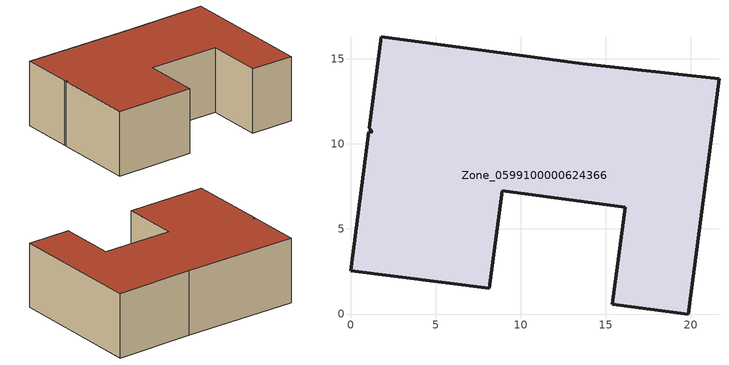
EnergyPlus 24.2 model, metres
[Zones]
Zone_0599100000624366
 floor ground (C_G): 8.92,7.26 8.15,1.52 0,2.56 1.08,10.71 1.27,10.7 1.11,10.95 1.82,16.29 13.64,14.71 21.66,13.83 19.85,0 15.4,0.58 16.16,6.29 z0
 wall outside (C_F): 13.64,14.71 1.82,16.29 1.11,10.95 1.27,10.7 1.08,10.71 0,2.56 8.15,1.52 8.92,7.26 16.16,6.29 15.4,0.58 19.85,0 21.66,13.83 13.64,14.71 z0:6.59
 roof outside (C_R): 1.11,10.95 1.27,10.7 1.08,10.71 0,2.56 8.15,1.52 8.92,7.26 16.16,6.29 15.4,0.58 19.85,0 21.66,13.83 13.64,14.71 1.82,16.29 z6.59
[BUILDING]
Pand.0599100000624366: North Axis=0; Terrain=City; Loads Convergence Tolerance Value=0.04; Temperature Convergence Tolerance Value=0.4; Solar Distribution=FullExterior; Maximum Number of Warmup Days=25; Minimum Number of Warmup Days=1
[Site:Location]
Rotterdam.The.Hague.AP_ZH_NLD Design_Conditions: Latitude=51.96; Longitude=4.45; Time Zone=1; Elevation=-4.5
[SITE:GROUNDTEMPERATURE:BUILDINGSURFACE]
18, 18, 18, 18, 18, 18, 18, 18, 18, 18, 18, 18
[MATERIAL] Thermal Absorptance=0.9; Solar Absorptance=0.7; Visible Absorptance=0.7
Name | Roughness | Thickness | Conductivity | Density | Specific Heat
G.TC.1946 | MediumSmooth | 0.15 | 1 | 540 | 1210
F.TC.1946 | Rough | 0.3 | 0.857143 | 1920 | 840
R.TC.1946 | MediumRough | 0.2 | 0.909091 | 1500 | 1000
[CONSTRUCTION]
C_G: G.TC.1946
C_F: F.TC.1946
C_R: R.TC.1946
[ZONE]
Zone_0599100000624366: Type=1; Multiplier=1; Ceiling Height=Autocalculate; Volume=Autocalculate; Floor Area=autocalculate; Part of Total Floor Area=Yes
[ZONEINFILTRATION:DESIGNFLOWRATE]
Infil_Zone_0599100000624366: Zone or ZoneList or Space or SpaceList=Zone_0599100000624366; Schedule=AlwaysOn; Design Flow Rate Calculation Method=Flow/Area; Flow Rate per Floor Area=0.003; Constant Term Coefficient=1; Temperature Term Coefficient=0; Velocity Term Coefficient=0; Velocity Squared Term Coefficient=0
[HVACTEMPLATE:ZONE:IDEALLOADSAIRSYSTEM]
Zone_0599100000624366: Maximum Heating Supply Air Temperature=50; Minimum Cooling Supply Air Temperature=13; Maximum Heating Supply Air Humidity Ratio=0.0156; Minimum Cooling Supply Air Humidity Ratio=0.0077; Heating Limit=NoLimit; Cooling Limit=NoLimit; Dehumidification Control Type=ConstantSensibleHeatRatio; Cooling Sensible Heat Ratio=0.7; Dehumidification Setpoint=60; Humidification Control Type=None; Humidification Setpoint=30; Outdoor Air Method=None; Outdoor Air Flow Rate per Person=0.00944; Outdoor Air Flow Rate per Zone Floor Area=0; Outdoor Air Flow Rate per Zone=0; Demand Controlled Ventilation Type=None; Outdoor Air Economizer Type=NoEconomizer; Heat Recovery Type=None; Sensible Heat Recovery Effectiveness=0.7; Latent Heat Recovery Effectiveness=0.65
[ZONECONTROL:THERMOSTAT]
ThermostatControl_Zone_0599100000624366: Zone or ZoneList=Zone_0599100000624366; Control Type Schedule=DualSetpointControlType; Control 1=Thermostat_Zone_0599100000624366; Temperature Difference Between Cutout And Setpoint=0
[THERMOSTATSETPOINT:DUALSETPOINT]
Thermostat_Zone_0599100000624366: Heating Setpoint Temperature Schedule=HeatingSetpoint_Zone_0599100000624366; Cooling Setpoint Temperature Schedule=CoolingSetpoint_Zone_0599100000624366
[SCHEDULE:COMPACT]
HeatingSetpoint_Zone_0599100000624366: Through: 12/31, For: AllDays, Until: 24:00, 21
CoolingSetpoint_Zone_0599100000624366: Through: 12/31, For: AllDays, Until: 24:00, 24
DualSetpointControlType: Through: 12/31, For: AllDays, Until: 24:00, 4
AlwaysOn: Through: 12/31, For: AllDays, Until: 24:00, 1
